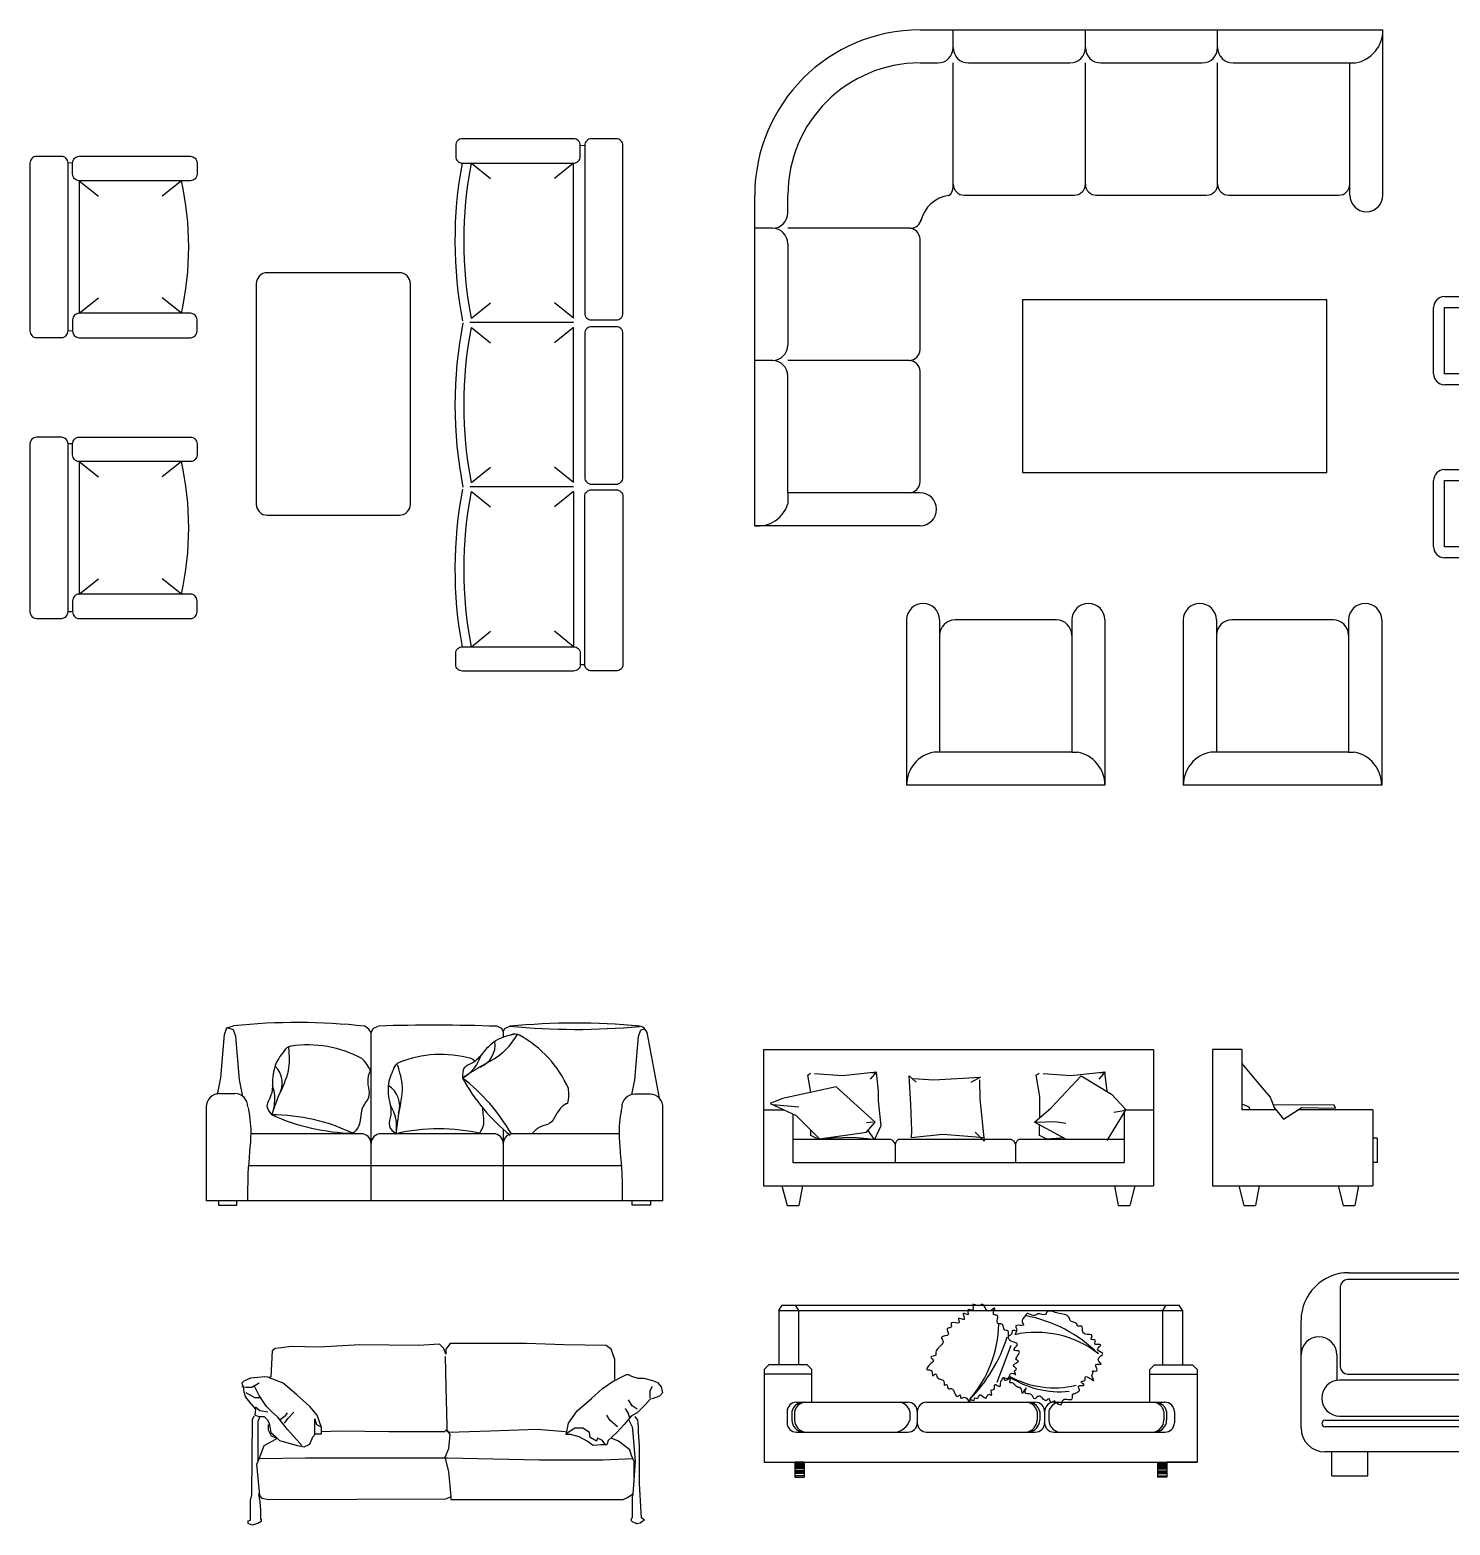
# Model space of a CAD drawing. Header units: inches. Extents: x -10949 to -5554, y -8625 to -6596.
# Drawn here: x -6611.4 to -6375.1, y -8082.6 to -7833.9 of the extents above; entities that cross this region are included whole.
import ezdxf

# ---------------------------------------------------------------- set-up
doc = ezdxf.new("R2010")
doc.units = ezdxf.units.IN
doc.layers.add('NOITHAT', color=21, linetype='Continuous')
doc.layers.add('VATDUNG', color=9, linetype='Continuous')

# ---------------------------------------------------------------- blocks, each defined once
blk = doc.blocks.new('A$C29271986')
at = {"layer": 'NOITHAT', "linetype": 'Continuous'}
for p, q in [((750, 3426.9), (2850, 3426.9)), ((900, 3346.9), (900, 3426.9)), ((1500, 3346.9), (1500, 3426.9)), ((2100, 3346.9), (2100, 3426.9)), ((2850, 2676.9), (2850, 3426.9)), ((750, 3276.9), (830, 3276.9)), ((900, 2715), (900, 3276.9)), ((970, 3276.9), (1430, 3276.9)), ((1500, 2726.9), (1500, 3276.9)), ((1500, 2726.9), (1500, 3276.9)), ((1570, 3276.9), (2030, 3276.9)), ((2100, 2726.9), (2100, 3276.9)), ((2170, 3276.9), (2700, 3276.9)), ((2700, 2676.9), (2700, 3276.9)), ((2700, 3276.9), (2725.8, 3276.9)), ((0, 1176.9), (0, 2676.9)), ((150, 2596.9), (150, 2676.9)), ((950, 2676.9), (1450, 2676.9)), ((1550, 2676.9), (2050, 2676.9)), ((2150, 2676.9), (2650, 2676.9)), ((80, 2526.9), (0, 2526.9)), ((706.5, 2526.9), (150, 2526.9)), ((150, 2456.9), (150, 1996.9)), ((750, 1976.9), (750, 2476.9)), ((2596.1, 2201.8), (1214.2, 2201.8)), ((1214.2, 2201.8), (1214.2, 1418.8)), ((2596.1, 1418.8), (2596.1, 2201.8)), ((3129.4, 2216.9), (3429.4, 2216.9)), ((3079.4, 1866.9), (3079.4, 2166.9)), ((3129.4, 2166.9), (3429.4, 2166.9)), ((3129.4, 1866.9), (3129.4, 2166.9)), ((3429.4, 2166.9), (3429.4, 1866.9)), ((3479.4, 2166.9), (3479.4, 1866.9)), ((80, 1926.9), (0, 1926.9)), ((700, 1926.9), (150, 1926.9)), ((150, 1326.9), (150, 1856.9)), ((750, 1376.9), (750, 1876.9)), ((3429.4, 1866.9), (3129.4, 1866.9)), ((3429.4, 1816.9), (3129.4, 1816.9)), ((3129.4, 1431.9), (3429.4, 1431.9)), ((1214.2, 1418.8), (2596.1, 1418.8)), ((3079.4, 1081.9), (3079.4, 1381.9)), ((3129.4, 1081.9), (3129.4, 1381.9)), ((3129.4, 1381.9), (3429.4, 1381.9)), ((3429.4, 1381.9), (3429.4, 1081.9)), ((3479.4, 1381.9), (3479.4, 1081.9)), ((750, 1326.9), (150, 1326.9)), ((150, 1326.9), (150, 1276)), ((750, 1176.9), (0, 1176.9)), ((3429.4, 1081.9), (3129.4, 1081.9)), ((3429.4, 1031.9), (3129.4, 1031.9)), ((688.6, 750), (688.6, 0)), ((838.6, 750), (838.6, 150)), ((1368.6, 750), (908.6, 750)), ((1438.6, 750), (1438.6, 150)), ((1588.6, 750), (1588.6, 0)), ((1944.4, 750), (1944.4, 0)), ((2094.4, 750), (2094.4, 150)), ((2624.4, 750), (2164.4, 750)), ((2694.4, 750), (2694.4, 150)), ((2844.4, 750), (2844.4, 0)), ((838.6, 150), (812.9, 150)), ((1438.6, 150), (838.6, 150)), ((1438.6, 150), (1464.4, 150)), ((2094.4, 150), (2068.6, 150)), ((2694.4, 150), (2094.4, 150)), ((2694.4, 150), (2720.2, 150)), ((1588.6, 0), (688.6, 0)), ((2844.4, 0), (1944.4, 0))]:
    blk.add_line(p, q, dxfattribs=at)
for centre, radius, start, end in [((750, 2676.9), 750, 90, 180), ((2697.8, 3426.6), 152.2, 280.59601, 0.1424), ((830, 3346.9), 70, 270, 0), ((970, 3346.9), 70, 180, 270), ((1430, 3346.9), 70, 270, 0), ((1570, 3346.9), 70, 180, 270), ((2030, 3346.9), 70, 270, 0), ((2170, 3346.9), 70, 180, 270), ((750, 2676.9), 600, 90, 180), ((850, 2715), 50, 308.17926, 0), ((950, 2726.9), 50, 180, 270), ((1450, 2726.9), 50, 270, 0), ((1450, 2726.9), 50, 270, 0), ((1550, 2726.9), 50, 180, 270), ((1550, 2726.9), 50, 180, 270), ((2050, 2726.9), 50, 270, 0), ((2150, 2726.9), 50, 180, 270), ((2650, 2726.9), 50, 270, 0), ((900, 2526.9), 150, 97.31314, 166.77887), ((2775, 2676.9), 75, 180, 0), ((80, 2596.9), 70, 270, 0), ((80, 2456.9), 70, 0, 90), ((700, 2476.9), 50, 0, 90), ((706.5, 2576.9), 50, 270, 349.31586), ((3129.4, 2166.9), 50, 90, 180), ((3429.4, 2166.9), 50, 0, 90), ((80, 1996.9), 70, 270, 0), ((700, 1976.9), 50, 270, 0), ((80, 1856.9), 70, 0, 90), ((700, 1876.9), 50, 0, 90), ((3129.4, 1866.9), 50, 180, 270), ((3429.4, 1866.9), 50, 270, 0), ((3129.4, 1381.9), 50, 90, 180), ((3429.4, 1381.9), 50, 0, 90), ((700, 1376.9), 50, 270, 0), ((750, 1251.9), 75, 270, 90), ((14.7, 1317.7), 141.6, 264.02541, 342.8636), ((3129.4, 1081.9), 50, 180, 270), ((3429.4, 1081.9), 50, 270, 0), ((763.6, 750), 75, 0, 180), ((1513.6, 750), 75, 0, 180), ((2019.4, 750), 75, 0, 180), ((2769.4, 750), 75, 0, 180), ((908.6, 680), 70, 90, 180), ((1368.6, 680), 70, 0, 90), ((2164.4, 680), 70, 90, 180), ((2624.4, 680), 70, 0, 90), ((840.8, 0.4), 152.2, 100.59601, 180.1424), ((1436.4, 0.4), 152.2, 359.8576, 79.40399), ((2096.6, 0.4), 152.2, 100.59601, 180.1424), ((2692.2, 0.4), 152.2, 359.8576, 79.40399)]:
    blk.add_arc(centre, radius, start, end, dxfattribs=at)
blk = doc.blocks.new('GHE-BANH')
for p, q in [((-300.6, -33.6), (-230.7, -120.5)), ((300.6, -33.6), (230.7, -120.5)), ((-300.6, -496.9), (-230.7, -410)), ((300.6, -496.9), (230.7, -410)), ((-381.5, -526.9), (-380.9, -547.7)), ((-300.6, -496.9), (300.6, -496.9)), ((381.5, -526.9), (380.9, -547.7))]:
    blk.add_line(p, q)
for points in [[(-411.5, -496.9), (-411.5, 7.5, -0.414214), (-381.5, 37.5), (-330.6, 37.5, -0.414214), (-300.6, 7.5), (-300.6, -496.9, -0.414214), (-330.6, -526.9), (-381.5, -526.9, -0.414214)], [(411.5, -496.9), (411.5, 7.5, 0.414214), (381.5, 37.5), (330.6, 37.5, 0.414214), (300.6, 7.5), (300.6, -496.9, 0.414214), (330.6, -526.9), (381.5, -526.9, 0.414214)], [(-410.9, -577.7), (-410.9, -690.6, 0.414214), (-380.9, -720.6), (380.9, -720.6, 0.414214), (410.9, -690.6), (410.9, -577.7, 0.414214), (380.9, -547.7), (-380.9, -547.7, 0.414214)]]:
    blk.add_lwpolyline(points, format="xyb", close=True)
blk.add_arc((0, -1361.9), 1361.9, 77.24829, 102.75171)
blk = doc.blocks.new('SALOND')
for p, q in [((-1175.5, -193.7), (-1174.9, -172.9)), ((1180.2, -193.7), (1179.6, -172.9)), ((-390.7, -223.7), (-1094.6, -223.7)), ((-1094.6, -223.7), (-1024.7, -310.6)), ((-390.7, -223.7), (-460.6, -310.6)), ((-349.6, -223.7), (354.3, -223.7)), ((-349.6, -223.7), (-279.7, -310.6)), ((-349.6, -223.7), (-279.7, -310.6)), ((354.3, -223.7), (284.4, -310.6)), ((395.3, -223.7), (1099.3, -223.7)), ((395.3, -223.7), (465.3, -310.6)), ((1099.3, -223.7), (1029.4, -310.6)), ((-1094.6, -687), (-1024.7, -600.1)), ((-390.7, -687), (-460.6, -600.1)), ((-349.6, -687), (-279.7, -600.1)), ((354.3, -687), (284.4, -600.1)), ((395.3, -687), (465.3, -600.1)), ((1099.3, -687), (1029.4, -600.1))]:
    blk.add_line(p, q)
for points in [[(-383.1, -142.9), (-383.1, -30, 0.414214), (-413.1, 0), (-1174.9, 0, 0.414214), (-1204.9, -30), (-1204.9, -142.9, 0.414214), (-1174.9, -172.9), (-413.1, -172.9, 0.414214)], [(-357.2, -142.9), (-357.2, -30, -0.414214), (-327.2, 0), (327.2, 0, -0.414214), (357.2, -30), (357.2, -142.9, -0.414214), (327.2, -172.9), (-327.2, -172.9, -0.414214)], [(387.8, -142.9), (387.8, -30, -0.414214), (417.8, 0), (1179.6, 0, -0.414214), (1209.6, -30), (1209.6, -142.9, -0.414214), (1179.6, -172.9), (417.8, -172.9, -0.414214)], [(-1205.5, -223.7), (-1205.5, -728.1, 0.414214), (-1175.5, -758.1), (-1124.6, -758.1, 0.414214), (-1094.6, -728.1), (-1094.6, -223.7, 0.414214), (-1124.6, -193.7), (-1175.5, -193.7, 0.414214)], [(1210.2, -223.7), (1210.2, -728.1, -0.414214), (1180.2, -758.1), (1129.3, -758.1, -0.414214), (1099.3, -728.1), (1099.3, -223.7, -0.414214), (1129.3, -193.7), (1180.2, -193.7, -0.414214)]]:
    blk.add_lwpolyline(points, format="xyb", close=True)
for points in [[(-369.3, -224.5), (-369.3, -695.1)], [(375.6, -224.5), (375.6, -695.1)]]:
    blk.add_lwpolyline(points)
for centre, radius, start, end in [((-742.6, 1140.3), 1861, 259.09745, 280.90255), ((-742.6, 1160.3), 1921, 259.44195, 280.90255), ((2.3, 1160.3), 1921, 258.81919, 281.18081), ((2.3, 1140.3), 1861, 259.09745, 280.90255), ((747.3, 1160.3), 1921, 259.09745, 280.55805), ((747.3, 1140.3), 1861, 259.09745, 280.90255)]:
    blk.add_arc(centre, radius, start, end)
blk = doc.blocks.new('A$C0B3E6E50')
at = {"layer": 'VATDUNG'}
blk.add_lwpolyline([(1076.6, 707.4), (1676.6, 707.4, 0.414214), (1726.6, 757.4), (1726.6, 1757.4, 0.414214), (1676.6, 1807.4), (1076.6, 1807.4, 0.414214), (1026.6, 1757.4), (1026.6, 757.4, 0.414214)], format="xyb", close=True, dxfattribs=at)
at = {"layer": 'VATDUNG', "xscale": -1, "rotation": 270}
blk.add_blockref('SALOND', (2690.5, 1205.5), dxfattribs=at)
at = {"layer": 'VATDUNG', "rotation": 270}
for p in [(720.6, 1924.4), (720.6, 650.1)]:
    blk.add_blockref('GHE-BANH', p, dxfattribs=at)
blk = doc.blocks.new('A$C03D54F2B')
for p, q in [((691, 820.8), (194.3, 820.8)), ((200, 850), (1829.3, 850)), ((771, 820.8), (1267.6, 820.8)), ((1347.6, 820.8), (1844.3, 820.8)), ((164.3, 790.8), (164.3, 455.8)), ((721, 455.8), (721, 790.8)), ((741, 455.8), (741, 790.8)), ((1297.6, 790.8), (1297.6, 455.8)), ((1317.6, 455.8), (1317.6, 790.8)), ((1874.3, 790.8), (1874.3, 455.8)), ((0, 200), (0, 650)), ((2029.3, 650), (2029.3, 200)), ((150, 506.2), (150, 400)), ((1879.3, 400), (1879.3, 506.2)), ((691, 400), (161.4, 400)), ((194.3, 425.8), (691, 425.8)), ((1267.6, 425.8), (771, 425.8)), ((771, 400), (1267.6, 400)), ((1844.3, 425.8), (1347.6, 425.8)), ((1347.6, 400), (1877.3, 400)), ((721, 280), (721, 370)), ((741, 280), (741, 370)), ((1297.6, 370), (1297.6, 280)), ((1317.6, 280), (1317.6, 370)), ((100.9, 232.1), (1937.8, 232.1)), ((1937.8, 205.1), (100.9, 205.1)), ((161.4, 250), (691, 250)), ((1267.6, 250), (771, 250)), ((1877.3, 250), (1347.6, 250)), ((1929.3, 100), (100, 100)), ((129.3, 0), (129.3, 100)), ((279.3, 0), (279.3, 100)), ((1779.3, 0), (1779.3, 100)), ((1929.3, 0), (1929.3, 100)), ((129.3, 0), (279.3, 0)), ((1779.3, 0), (1929.3, 0))]:
    blk.add_line(p, q)
for centre, radius, start, end in [((200, 650), 200, 90, 180), ((194.3, 790.8), 30, 90, 180), ((691, 790.8), 30, 0, 90), ((771, 790.8), 30, 90, 180), ((1267.6, 790.8), 30, 360, 90), ((1347.6, 790.8), 30, 90, 180), ((1829.3, 650), 200, 0, 90), ((1844.3, 790.8), 30, 0, 90), ((75, 506.2), 75, 0, 180), ((1954.3, 506.2), 75, 0, 180), ((194.3, 455.8), 30, 180, 270), ((691, 455.8), 30, 270, 360), ((771, 455.8), 30, 180, 270), ((1267.6, 455.8), 30, 270, 0), ((1347.6, 455.8), 30, 180, 270), ((1844.3, 455.8), 30, 270, 0), ((161.4, 325), 75, 90, 270), ((691, 370), 30, 360, 90), ((771, 370), 30, 90, 180), ((1267.6, 370), 30, 360, 90), ((1347.6, 370), 30, 90, 180), ((1877.3, 325), 75, 270, 90), ((691, 280), 30, 270, 0), ((771, 280), 30, 180, 270), ((1267.6, 280), 30, 270, 0), ((1347.6, 280), 30, 180, 270), ((100, 200), 100, 180, 270), ((100.9, 218.6), 13.5, 90, 270), ((1929.3, 200), 100, 270, 0), ((1937.8, 218.6), 13.5, 270, 90)]:
    blk.add_arc(centre, radius, start, end)
blk = doc.blocks.new('A$C41A21938')
for p, q in [((535.6, 817.6), (351.6, 807.7)), ((801.8, 814.3), (535.6, 817.6)), ((897.1, 820.9), (801.8, 814.3)), ((916.8, 801.2), (897.1, 820.9)), ((946.4, 824.1), (926.7, 797.9)), ((1081.1, 824.1), (946.4, 824.1)), ((1291.5, 824.1), (1081.1, 824.1)), ((1462.3, 817.6), (1291.5, 824.1)), ((1652.9, 814.3), (1462.3, 817.6)), ((1675.9, 797.9), (1652.9, 814.3)), ((138, 791.3), (131.4, 673.1)), ((151.2, 801.2), (138, 791.3)), ((180.7, 804.4), (151.2, 801.2)), ((223.5, 811), (180.7, 804.4)), ((351.6, 807.7), (223.5, 811)), ((926.7, 774.9), (916.8, 801.2)), ((923.4, 765), (926.7, 627.1)), ((926.7, 797.9), (926.7, 774.9)), ((1692.4, 751.9), (1675.9, 797.9)), ((1692.4, 712.5), (1692.4, 751.9)), ((1692.4, 660), (1692.4, 712.5)), ((1718.7, 669.8), (1745, 683)), ((1745, 683), (1754.8, 683)), ((1754.8, 683), (1768, 676.4)), ((9.9, 653.4), (0, 643.6)), ((0, 643.6), (6.6, 627.1)), ((19.7, 623.9), (0, 627.1)), ((6.6, 627.1), (9.9, 604.2)), ((39.4, 666.5), (9.9, 653.4)), ((46, 623.9), (19.7, 623.9)), ((72.3, 669.8), (39.4, 666.5)), ((78.9, 643.6), (46, 623.9)), ((78.9, 587.7), (55.9, 633.7)), ((105.2, 673.1), (72.3, 669.8)), ((131.4, 669.8), (105.2, 673.1)), ((187.3, 643.6), (121.6, 669.8)), ((249.7, 591), (187.3, 643.6)), ((926.7, 627.1), (930, 449.8)), ((1587.2, 574.6), (1636.5, 620.6)), ((1636.5, 620.6), (1689.1, 656.7)), ((1692.4, 656.7), (1718.7, 669.8)), ((1768, 676.4), (1797.5, 666.5)), ((1797.5, 666.5), (1823.8, 666.5)), ((1823.8, 666.5), (1863.3, 656.7)), ((1853.4, 610.7), (1863.3, 630.4)), ((1853.4, 577.9), (1853.4, 610.7)), ((1863.3, 656.7), (1886.3, 646.8)), ((1886.3, 646.8), (1902.7, 627.1)), ((1902.7, 627.1), (1909.3, 600.9)), ((9.9, 604.2), (16.4, 581.2)), ((16.4, 581.2), (42.7, 548.3)), ((59.2, 577.9), (19.7, 600.9)), ((42.7, 548.3), (62.4, 525.4)), ((85.4, 577.9), (59.2, 577.9)), ((111.7, 538.5), (78.9, 587.7)), ((308.9, 538.5), (249.7, 591)), ((1521.5, 518.8), (1587.2, 574.6)), ((1771.2, 541.8), (1754.8, 568)), ((1830.4, 545.1), (1794.2, 508.9)), ((1853.4, 571.3), (1830.4, 545.1)), ((1866.5, 574.6), (1853.4, 571.3)), ((1896.1, 584.5), (1866.5, 574.6)), ((1909.3, 600.9), (1896.1, 584.5)), ((46, 137.9), (49.3, 479.4)), ((49.3, 479.4), (55.9, 495.8)), ((62.4, 525.4), (59.2, 499.1)), ((59.2, 499.1), (78.9, 492.5)), ((82.2, 518.8), (62.4, 535.2)), ((82.2, 492.5), (72.3, 469.5)), ((78.9, 492.5), (101.9, 492.5)), ((118.3, 512.2), (82.2, 518.8)), ((101.9, 492.5), (115, 479.4)), ((134.7, 515.5), (111.7, 538.5)), ((115, 479.4), (124.9, 463)), ((164.3, 489.2), (134.7, 515.5)), ((207, 433.4), (164.3, 489.2)), ((174.2, 479.4), (200.5, 499.1)), ((193.9, 463), (210.3, 486)), ((200.5, 499.1), (207, 508.9)), ((210.3, 486), (236.6, 512.2)), ((341.8, 499.1), (308.9, 538.5)), ((331.9, 440), (331.9, 482.7)), ((331.9, 482.7), (338.5, 456.4)), ((361.5, 443.3), (341.8, 499.1)), ((1482.1, 463), (1521.5, 518.8)), ((1669.4, 476.1), (1656.2, 499.1)), ((1705.5, 446.6), (1669.4, 476.1)), ((1768, 495.8), (1735.1, 456.4)), ((1754.8, 505.7), (1741.7, 528.6)), ((1761.4, 486), (1754.8, 505.7)), ((1754.8, 479.4), (1771.2, 446.6)), ((1794.2, 508.9), (1768, 495.8)), ((1794.2, 525.4), (1771.2, 541.8)), ((1797.5, 476.1), (1784.4, 492.5)), ((1800.8, 446.6), (1797.5, 476.1)), ((72.3, 469.5), (72.3, 430.1)), ((72.3, 430.1), (72.3, 354.6)), ((121.6, 430.1), (121.6, 456.4)), ((134.7, 403.9), (121.6, 430.1)), ((124.9, 463), (131.4, 420.3)), ((131.4, 420.3), (151.2, 403.9)), ((249.7, 387.4), (207, 433.4)), ((322, 400.6), (335.2, 413.7)), ((331.9, 413.7), (331.9, 440)), ((335.2, 413.7), (361.5, 413.7)), ((338.5, 456.4), (358.2, 446.6)), ((450.2, 426.9), (358.2, 423.6)), ((361.5, 413.7), (361.5, 443.3)), ((667.1, 423.6), (450.2, 426.9)), ((923.4, 423.6), (667.1, 423.6)), ((939.8, 420.3), (923.4, 430.1)), ((930, 449.8), (930, 430.1)), ((946.4, 410.4), (930, 433.4)), ((1127.2, 426.9), (939.8, 420.3)), ((939.8, 348), (946.4, 410.4)), ((1340.8, 433.4), (1127.2, 426.9)), ((1468.9, 423.6), (1340.8, 433.4)), ((1472.2, 410.4), (1482.1, 463)), ((1511.6, 440), (1472.2, 413.7)), ((1491.9, 410.4), (1472.2, 410.4)), ((1531.4, 400.6), (1491.9, 410.4)), ((1547.8, 440), (1511.6, 440)), ((1577.4, 420.3), (1547.8, 440)), ((1580.6, 397.3), (1577.4, 420.3)), ((1702.2, 420.3), (1662.8, 384.2)), ((1735.1, 456.4), (1702.2, 420.3)), ((1771.2, 446.6), (1774.5, 417)), ((1774.5, 417), (1784.4, 288.9)), ((1800.8, 423.6), (1800.8, 446.6)), ((1804.1, 357.9), (1800.8, 423.6)), ((72.3, 354.6), (72.3, 292.2)), ((82.2, 308.6), (101.9, 361.2)), ((101.9, 361.2), (154.4, 390.7)), ((157.7, 394), (134.7, 403.9)), ((151.2, 403.9), (170.9, 384.2)), ((154.4, 390.7), (157.7, 394)), ((170.9, 384.2), (220.2, 371)), ((220.2, 371), (253, 361.2)), ((272.8, 361.2), (249.7, 387.4)), ((253, 361.2), (282.6, 354.6)), ((282.6, 354.6), (308.9, 367.7)), ((308.9, 367.7), (322, 400.6)), ((923.4, 308.6), (939.8, 348)), ((1567.5, 380.9), (1531.4, 400.6)), ((1593.8, 361.2), (1567.5, 380.9)), ((1610.2, 380.9), (1580.6, 397.3)), ((1629.9, 364.5), (1593.8, 361.2)), ((1613.5, 394), (1610.2, 380.9)), ((1636.5, 384.2), (1613.5, 394)), ((1656.2, 364.5), (1629.9, 364.5)), ((1649.7, 364.5), (1636.5, 384.2)), ((1662.8, 384.2), (1656.2, 364.5)), ((1708.8, 380.9), (1675.9, 394)), ((1761.4, 341.5), (1708.8, 380.9)), ((1768, 315.2), (1761.4, 341.5)), ((1804.1, 187.2), (1804.1, 357.9)), ((69, 275.8), (82.2, 308.6)), ((82.2, 134.6), (69, 275.8)), ((82.2, 302.1), (289.2, 305.4)), ((289.2, 305.4), (874.1, 305.4)), ((874.1, 305.4), (933.3, 305.4)), ((939.8, 243), (923.4, 308.6)), ((933.3, 305.4), (1350.6, 295.5)), ((1350.6, 295.5), (1639.8, 295.5)), ((1639.8, 295.5), (1774.5, 302.1)), ((1781.1, 288.9), (1768, 315.2)), ((1784.4, 288.9), (1774.5, 141.2)), ((1781.1, 193.7), (1781.1, 288.9)), ((949.7, 128.1), (939.8, 243)), ((39.4, 111.6), (46, 137.9)), ((75.6, 141.2), (82.2, 105.1)), ((1777.8, 141.2), (1751.5, 124.8)), ((1774.5, 141.2), (1771.2, 128.1)), ((1814, 32.8), (1804.1, 187.2)), ((39.4, 23), (39.4, 111.6)), ((92, 121.5), (82.2, 134.6)), ((82.2, 105.1), (85.4, 65.7)), ((121.6, 114.9), (92, 121.5)), ((923.4, 118.2), (121.6, 114.9)), ((949.7, 128.1), (923.4, 118.2)), ((949.7, 114.9), (949.7, 128.1)), ((1728.5, 114.9), (949.7, 114.9)), ((1751.5, 124.8), (1728.5, 114.9)), ((1771.2, 128.1), (1771.2, 36.1)), ((29.6, 19.7), (39.4, 23)), ((29.6, 6.6), (29.6, 19.7)), ((46, 0), (29.6, 6.6)), ((72.3, 6.6), (46, 0)), ((88.7, 16.4), (72.3, 6.6)), ((85.4, 65.7), (85.4, 26.3)), ((85.4, 26.3), (88.7, 26.3)), ((88.7, 26.3), (88.7, 16.4)), ((1771.2, 36.1), (1764.7, 23)), ((1764.7, 23), (1771.2, 16.4)), ((1771.2, 16.4), (1791, 6.6)), ((1791, 6.6), (1807.4, 9.9)), ((1807.4, 9.9), (1820.5, 19.7)), ((1827.1, 23), (1814, 32.8)), ((1820.5, 19.7), (1827.1, 23))]:
    blk.add_line(p, q)
blk.add_point((1791, 6.6))
blk = doc.blocks.new('A$C49B53BEE')
for p, q in [((66.3, 755.4), (81.5, 780.9)), ((66.3, 755.4), (66.3, 510.3)), ((66.3, 755.4), (1898.5, 755.4)), ((81.5, 780.9), (1883.4, 780.9)), ((157, 755.4), (141.3, 780.9)), ((157, 510.3), (157, 755.4)), ((1807.9, 755.4), (1823.6, 780.9)), ((1807.9, 510.3), (1807.9, 755.4)), ((1898.5, 755.4), (1883.4, 780.9)), ((1898.5, 755.4), (1898.5, 510.3)), ((1144.9, 663.5), (1138.5, 646.7)), ((1119.5, 597.4), (1055, 429.4)), ((1511.9, 567), (1510.8, 564.2)), ((21.3, 510.3), (0, 489)), ((0, 489), (0, 68)), ((66.3, 510.3), (21.3, 510.3)), ((194.6, 510.3), (66.3, 510.3)), ((215.8, 489), (194.6, 510.3)), ((215.8, 340), (215.8, 489)), ((1749, 489), (1770.3, 510.3)), ((1749, 340), (1749, 489)), ((1770.3, 510.3), (1898.5, 510.3)), ((1898.5, 510.3), (1943.6, 510.3)), ((1943.6, 510.3), (1964.9, 489)), ((1964.9, 489), (1964.9, 68)), ((215.8, 467.8), (0, 467.8)), ((1749, 467.8), (1964.9, 467.8)), ((1749, 467.8), (1964.9, 467.8)), ((146.4, 340), (652, 340)), ((737, 340), (1229.7, 340)), ((1314.7, 340), (1818.4, 340)), ((103.9, 297.5), (103.9, 246.5)), ((125.3, 297.4), (125.3, 258.5)), ((137.6, 297.4), (137.6, 258.5)), ((660.8, 297.4), (660.8, 258.5)), ((694.5, 297.5), (694.5, 246.5)), ((694.5, 297.5), (694.5, 246.5)), ((694.5, 297.5), (694.5, 246.5)), ((694.5, 297.5), (694.5, 246.5)), ((1238.1, 297.4), (1238.1, 258.5)), ((1250.3, 297.4), (1250.3, 258.5)), ((1272.2, 297.5), (1272.2, 246.5)), ((1272.2, 297.5), (1272.2, 246.5)), ((1272.2, 297.5), (1272.2, 246.5)), ((1272.2, 297.5), (1272.2, 246.5)), ((1291.1, 297.4), (1291.1, 258.5)), ((1813.6, 297.4), (1813.6, 258.5)), ((1825.8, 297.4), (1825.8, 258.5)), ((1860.9, 297.5), (1860.9, 246.5)), ((146.4, 204), (652, 204)), ((737, 204), (1229.7, 204)), ((1314.7, 204), (1818.4, 204)), ((0, 68), (1964.9, 68)), ((0, 68), (138.4, 68)), ((138.4, 68), (138.4, 0)), ((180.9, 68), (138.4, 68)), ((180.9, 68), (180.9, 0)), ((1784, 68), (1784, 0)), ((1784, 68), (1826.5, 68)), ((1964.9, 68), (1826.5, 68)), ((1826.5, 68), (1826.5, 0)), ((180.9, 62), (138.4, 62)), ((180.9, 57.8), (138.4, 57.8)), ((180.9, 53.6), (138.4, 53.6)), ((180.9, 50.8), (138.4, 50.8)), ((180.9, 48.5), (138.4, 48.5)), ((180.9, 47.1), (138.4, 47.1)), ((180.9, 45.2), (138.4, 45.2)), ((180.9, 42), (138.4, 42)), ((180.9, 37.3), (138.4, 37.3)), ((180.9, 29.4), (138.4, 29.4)), ((180.9, 22), (138.4, 22)), ((180.9, 15.9), (138.4, 15.9)), ((180.9, 5.7), (138.4, 5.7)), ((1784, 62), (1826.5, 62)), ((1784, 57.8), (1826.5, 57.8)), ((1784, 53.6), (1826.5, 53.6)), ((1784, 50.8), (1826.5, 50.8)), ((1784, 48.5), (1826.5, 48.5)), ((1784, 47.1), (1826.5, 47.1)), ((1784, 45.2), (1826.5, 45.2)), ((1784, 42), (1826.5, 42)), ((1784, 37.3), (1826.5, 37.3)), ((1784, 29.4), (1826.5, 29.4)), ((1784, 22), (1826.5, 22)), ((1784, 15.9), (1826.5, 15.9)), ((1784, 5.7), (1826.5, 5.7)), ((138.4, 0), (180.9, 0)), ((1826.5, 0), (1784, 0))]:
    blk.add_line(p, q)
for centre, radius, start, end in [((510.2, 713.1), 555.1, 319.65182, 358.00179), ((1063.4, 97), 647.6, 45.63917, 79.15682), ((425.2, 850.4), 710.6, 315.64431, 342.45224), ((1234.5, 198.7), 458.2, 52.0559, 102.34372), ((1341.8, 810.2), 422.6, 236.86268, 275.59103), ((1315.7, 825.6), 420.2, 240.95524, 283.66404), ((146.4, 297.5), 42.5, 90, 180), ((179.6, 285.6), 55.5, 101.20453, 167.68781), ((193.2, 284.2), 57.2, 102.28089, 166.61145), ((605.3, 284.2), 57.2, 13.38855, 77.71911), ((652, 297.5), 42.5, 0, 90), ((737, 297.5), 42.5, 90, 180), ((1182.5, 284.2), 57.2, 13.38855, 77.71911), ((1196.1, 285.6), 55.5, 12.31219, 78.79547), ((1229.7, 297.5), 42.5, 0, 90), ((1314.7, 297.5), 42.5, 90, 180), ((1345.4, 285.6), 55.5, 101.20453, 167.68781), ((1758, 284.2), 57.2, 13.38855, 77.71911), ((1771.6, 285.6), 55.5, 12.31219, 78.79547), ((1818.4, 297.5), 42.5, 0, 90), ((146.4, 246.5), 42.5, 180, 270), ((183.2, 260.8), 57.9, 182.28728, 258.60183), ((195.5, 260.8), 57.9, 182.28728, 258.60183), ((584.3, 284), 80.7, 277.20633, 341.52605), ((652, 246.5), 42.5, 270, 0), ((737, 246.5), 42.5, 180, 270), ((1180.2, 260.8), 57.9, 281.39817, 357.71272), ((1192.5, 260.8), 57.9, 281.39817, 357.71272), ((1229.7, 246.5), 42.5, 270, 0), ((1314.7, 246.5), 42.5, 180, 270), ((1349, 260.8), 57.9, 182.28728, 258.60183), ((1755.7, 260.8), 57.9, 281.39817, 357.71272), ((1767.9, 260.8), 57.9, 281.39817, 357.71272), ((1818.4, 246.5), 42.5, 270, 0)]:
    blk.add_arc(centre, radius, start, end)
for points, knots in [([(935.2, 353.8), (942.1, 349.6), (953.7, 342.5), (955, 365), (971.4, 349.6), (975.2, 392.1), (1006.5, 339), (1014.3, 384.3), (1039.1, 365.1), (1020.6, 399.4), (1051, 394.2), (1037.4, 433.7), (1080, 395.4), (1069.5, 435), (1081.5, 443.3), (1080.8, 459.2), (1112.1, 432.9), (1112.6, 486.3), (1149.8, 458.4), (1129, 481.9), (1154.5, 490.9), (1110.1, 508.9), (1169, 527.2), (1126.5, 532.6), (1181.1, 577.5), (1116.4, 570.9), (1172.4, 612.5), (1090.5, 610.9), (1118.6, 668.3), (1081.9, 663.6), (1089.8, 702), (1042.7, 690), (1073.6, 739), (1027.9, 732.1), (1061.3, 785.7), (1007.1, 730.7), (998.4, 797.7), (971.8, 768.4), (937.2, 797.9), (957.1, 747), (913.8, 771.2), (935.2, 726.2), (888.1, 757.5), (923.5, 699.7), (870.8, 731.7), (897, 684.8), (837.9, 715.1), (855.9, 674.7), (818.1, 679.8), (852.8, 636.8), (790.6, 644.1), (819.4, 613.2), (800.4, 598.5), (789.6, 583.8), (774.7, 571.8), (784.3, 547.4), (741.1, 550.4), (774.3, 528.9), (752, 514.8), (723.3, 479.9), (767.1, 491.7), (759.3, 447.2), (779.9, 478.3), (783.5, 437.6), (822.7, 448.4), (814, 412.1), (833.1, 426.6), (828.5, 395.7), (864.1, 412.4), (866, 348.5), (890.3, 380.9), (889.3, 350.2), (915.9, 376.2), (933.2, 325.7), (934.2, 348.2), (934.5, 355.3)], [0, 0, 0, 0, 19.855937, 33.033658, 43.530649, 66.430938, 100.947114, 129.707794, 141.516908, 166.155534, 181.950823, 206.129302, 233.684186, 267.87672, 270.809155, 282.610131, 303.767407, 343.71552, 363.397519, 381.043584, 395.16723, 419.250714, 455.616713, 467.425969, 513.393584, 541.072835, 573.218755, 624.171346, 670.053769, 684.72345, 718.113362, 743.352276, 782.340681, 803.375708, 836.573632, 872.75716, 919.694919, 941.048125, 971.482404, 999.26873, 1024.16294, 1048.271794, 1073.510721, 1105.230297, 1134.832438, 1155.978895, 1195.946243, 1217.927564, 1238.41783, 1269.006039, 1307.045255, 1331.230119, 1356.690126, 1372.038784, 1397.498845, 1412.847504, 1439.761456, 1464.162598, 1474.149626, 1519.66742, 1541.026893, 1569.095397, 1585.527589, 1606.017909, 1649.296622, 1665.728746, 1675.973933, 1697.325722, 1713.921906, 1766.168806, 1778.541338, 1796.187467, 1814.030169, 1852.28133, 1869.775773, 1869.775773, 1869.775773, 1869.775773]), ([(1317.4, 346.9), (1329.8, 334.9), (1350.8, 314.5), (1351.7, 367.7), (1406.3, 338.3), (1395.3, 377.6), (1412.3, 379.6), (1420.5, 385.5), (1436.5, 394.4), (1411, 421.7), (1470.5, 409.4), (1425.2, 436.5), (1460.4, 433.8), (1449.8, 473.8), (1518.9, 413.9), (1478.2, 465.3), (1495.8, 471.6), (1479.8, 488.6), (1526.8, 471.5), (1487.6, 520.9), (1544, 506), (1495.5, 538.7), (1560.4, 561.4), (1493.9, 574), (1546.6, 610.1), (1488.3, 593.1), (1511.7, 628.9), (1474.5, 618.8), (1499.8, 652.3), (1455.8, 642.2), (1441.7, 663.2), (1446.3, 691), (1418.5, 681.6), (1420.9, 703.9), (1388.2, 699.3), (1383.3, 740.3), (1340, 739.4), (1316, 748.9), (1308.3, 751.9)], [0, 0, 0, 0, 39.743322, 67.31012, 113.077874, 138.300061, 146.699536, 164.345695, 176.07526, 198.639537, 229.237816, 252.706676, 272.206847, 290.750502, 338.005579, 372.927199, 377.655896, 389.748282, 412.661102, 445.525493, 471.927926, 499.22533, 539.042198, 573.481806, 603.065334, 634.252944, 654.609487, 675.968944, 694.372871, 731.322609, 754.271337, 776.835684, 799.486126, 805.350934, 840.996138, 862.349344, 924.01959, 952.916363, 952.916363, 952.916363, 952.916363]), ([(1318.3, 346.4), (1311, 341.1), (1296.8, 330.7), (1294.3, 365.6), (1272.8, 332.3), (1251.8, 386.4), (1224.4, 342.5), (1217.1, 386.4), (1172.3, 371.5), (1194, 411.1), (1177, 393.5), (1168.6, 365.9), (1170.9, 412.2), (1140.1, 402.2), (1135.4, 434.4), (1106.8, 422.1), (1128.9, 460.6), (1091.2, 430.2), (1088.7, 443.4), (1089.2, 451.3)], [0, 0, 0, 0, 22.338342, 43.691444, 58.985584, 104.077238, 129.542241, 158.344397, 192.48509, 214.929812, 229.053458, 248.896021, 280.645742, 296.875284, 332.974183, 344.70855, 367.344143, 395.232169, 415.904895, 415.904895, 415.904895, 415.904895])]:
    blk.add_open_spline(points, degree=3, knots=knots)
blk.add_spline([(1308.3, 751.9), (1280.4, 747.1), (1276.8, 738.5), (1241.3, 741), (1231.5, 734.9), (1208.2, 737.3), (1192.3, 742.2), (1185.3, 733.1), (1170.2, 704.3), (1176.4, 689.6), (1142.1, 685.9), (1144.9, 663.5), (1126.2, 665.2), (1123.7, 652.9), (1108.2, 639.5)], degree=3)
blk = doc.blocks.new('A$C32C86113')
at = {"linetype": 'Continuous'}
for p, q in [((77.9, 721.3, -9.2), (82, 773.3, -9.2)), ((82, 773.3, -9.2), (93.6, 803.8, -9.2)), ((93.6, 803.8, -9.2), (123, 812.9, -9.2)), ((736.9, 798.3, -9.2), (719.4, 811.4, -9.2)), ((747.8, 782.5, -9.2), (736.9, 798.3, -9.2)), ((747.6, 163.7, -9.2), (747.6, 782.8, -9.2)), ((747.7, 782.8, -9.2), (758.8, 802, -9.2)), ((758.8, 802, -9.2), (780.7, 812.4, -9.2)), ((1340.4, 800.9, -9.2), (1318.5, 811.4, -9.2)), ((1347.6, 787, -9.2), (1340.4, 800.9, -9.2)), ((1347.6, 787, -9.2), (1354.9, 800.9, -9.2)), ((1347.6, 787, -9.2), (1347.6, 761.5, -9.2)), ((1354.9, 800.9, -9.2), (1376.9, 811.5, -9.2)), ((2056, 484.9, -9.2), (2002, 776.1, -9.2)), ((65.8, 577.5, -9.2), (77.9, 721.3, -9.2)), ((51.2, 502.4, -9.2), (65.8, 577.5, -9.2)), ((60.2, 506.2, -9.2), (128.9, 506.2, -9.2)), ((2013.7, 502.6, -9.2), (1944.9, 502.8, -9.2)), ((0.2, 446.2, -9.2), (0, 20, -9.2)), ((2071.8, 20, 333.6), (2071.8, 442.4, 333.6)), ((1347.6, 343.7, -9.2), (1347.6, 278.7, -9.2)), ((702.6, 323.7, -9.2), (200, 323.4, -0.7)), ((747.6, 20, -9.2), (747.6, 278.7, -9.2)), ((1302.6, 323.7, -9.2), (792.6, 323.7, -9.2)), ((1347.6, 278.7, -9.2), (1347.6, 20, -9.2)), ((1872.8, 323.7, -9.2), (1392.6, 323.7, -9.2)), ((2071.8, 20, 333.6), (0, 20, -9.2)), ((55.9, 20), (55.9, 0)), ((139, 0), (139, 20, 13.8)), ((1932.8, 0), (1932.8, 20, 13.8)), ((2015.9, 20), (2015.9, 0)), ((55.9, 0), (139, 0)), ((2015.9, 0), (1932.8, 0))]:
    blk.add_line(p, q, dxfattribs=at)
at = {"ltscale": 3}
for p, q in [((123, 794.8, -9.2), (93.6, 803.8, -9.2)), ((134.6, 764.2, -9.2), (123, 794.8, -9.2)), ((150.8, 568.4, -9.2), (134.6, 764.2, -9.2)), ((1956.6, 712.2, -9.2), (1960.7, 764.2, -9.2)), ((1960.7, 764.2, -9.2), (1972.3, 794.8, -9.2)), ((1972.3, 794.8, -9.2), (1989.3, 800, -9.2)), ((1944.5, 568.4, -9.2), (1956.6, 712.2, -9.2)), ((165.4, 493.4, -9.2), (150.8, 568.4, -9.2)), ((1931.4, 501.4, -9.2), (1944.5, 568.4, -9.2)), ((191.4, 179.1, 242), (1883, 179.1, 242))]:
    blk.add_line(p, q, dxfattribs=at)
at = {"linetype": 'Continuous'}
for centre, radius, start, end in [((414.4, -1890.5, -9.2), 2719, 83.56046, 96.1533), ((1675, -2302.2, -9.2), 3127.9, 84.6632, 95.46976), ((1399.9, 730.9, 333.6), 45, 61.39238, 113.21883), ((1178.3, 324.5, 333.6), 507.8, 23.79865, 61.39238), ((1957.7, 767.9, -9.2), 45, 10.50914, 90), ((390.8, 676.1, 333.6), 45, 98.91064, 150.73708), ((462.5, 218.9, 333.6), 507.8, 61.3169, 98.91064), ((1065.4, 175.7, 333.6), 507.8, 74.38291, 111.97665), ((594.5, 543.8, 333.6), 164.4, 23.69861, 47.17942), ((892.1, 605, 333.6), 45, 111.97665, 163.80309), ((1120.5, 522.1, 333.6), 164.4, 52.76952, 60.24543), ((1917, 985.8, 333.6), 858.1, 208.49339, 231.11555), ((60.2, 446.2, -9.2), 60, 90, 179.98162), ((128.9, 446.2, -9.2), 60, 0, 90), ((1480.8, 501.9, 333.6), 164.4, 346.18035, 9.66116), ((1944.7, 442.8, -9.2), 60, 89.78593, 179.78593), ((2014.6, 445.3, 333.6), 57.3, 357.05812, 90.92062), ((691.5, 1297, 333.6), 971.5, 246.03307, 268.4688), ((1054.6, -512.3, 333.6), 858.1, 76.95935, 103.04065), ((702.6, 278.7, -9.2), 45, 0, 90), ((792.6, 278.7, -9.2), 45, 90, 180), ((1302.6, 278.7, -9.2), 45, 0, 90), ((1392.6, 278.7, -9.2), 45, 90, 180)]:
    blk.add_arc(centre, radius, start, end, dxfattribs=at)
at = {"ltscale": 3}
for centre, radius, start, end in [((1034.7, -7187.9, -9.2), 8004.3, 87.96784, 91.81809), ((1675, 3925.1, -9.2), 3127.9, 264.53024, 275.3368), ((1072.8, 736, 333.6), 183.2, 299.4203, 342.7126), ((1202.4, 727.4, 333.6), 108.4, 291.46137, 8.04974), ((236.2, 553.1, 333.6), 108.4, 328.97962, 45.56799), ((128.3, 481, 333.6), 183.2, 336.93856, 20.23086), ((769.4, 450.2, 333.6), 108.4, 342.04563, 58.634), ((639.9, -104, 333.6), 858.1, 29.83423, 52.45639), ((296.4, -448.9, 333.6), 858.1, 64.52723, 89.97465), ((680.5, 355.5, 333.6), 183.2, 350.00456, 33.29687)]:
    blk.add_arc(centre, radius, start, end, dxfattribs=at)
at = {"linetype": 'Continuous'}
for points in [[(1402, 775.8, 333.6), (1325.8, 752.2, 333.6), (1256.9, 692.9, 333.6), (1214, 649, 333.6), (1170.6, 622, 333.6), (1162.8, 576.4, 333.6)], [(365.1, 713.1, 333.6), (319.1, 647.9, 333.6), (300.5, 558.9, 333.6), (293.3, 498, 333.6), (275.3, 450.2, 333.6), (296.8, 409.2, 333.6)], [(858.8, 635.1, 333.6), (828.6, 561.3, 333.6), (830.7, 470.3, 333.6), (837.4, 409.4, 333.6), (830.7, 358.7, 333.6), (860.9, 323.7, 333.6)], [(189.7, 443.1, -9.2), (201.7, 327.1, 146.9), (189.2, 143.2, 257.5), (187.7, 20, 303)], [(1884.7, 443.1, -9.2), (1872.8, 327.1, 146.9), (1885.2, 143.2, 257.5), (1886.7, 20, 303)]]:
    blk.add_spline(points, degree=3, dxfattribs=at)
at = {"ltscale": 3}
for points in [[(1409.2, 771.8, 333.6), (1344.2, 690.4, 333.6), (1240, 625.4, 333.6), (1162.8, 576.4, 333.6)], [(373.3, 714.3, 333.6), (371.3, 610.1, 333.6), (328.2, 495.2, 333.6), (296.8, 409.2, 333.6)], [(866.4, 638.2, 333.6), (888.1, 536.2, 333.6), (872.1, 414.5, 333.6), (860.9, 323.7, 333.6)]]:
    blk.add_spline(points, degree=3, dxfattribs=at)
at = {"linetype": 'Continuous'}
for points, knots in [([(745, 609.9, 333.6), (745, 609.9, 333.6), (718.2, 560.7, 333.6), (755.5, 498.7, 333.6), (695.1, 438.3, 333.6), (705.8, 371.4, 333.6), (679.8, 337.8, 333.6), (665.5, 325.8, 333.6)], [27.786417, 27.786417, 27.786417, 27.786417, 60.334214, 153.42843, 198.910048, 289.238615, 341.466319, 341.466319, 341.466319, 341.466319]), ([(1253.9, 441, 333.6), (1252.3, 416.7, 333.6), (1266, 375.1, 333.6), (1250.1, 340.7, 333.6), (1238.9, 325.8, 333.6)], [214.332348, 214.332348, 214.332348, 214.332348, 289.238615, 341.466319, 341.466319, 341.466319, 341.466319]), ([(1640.5, 462.6, 333.6), (1640.5, 462.6, 333.6), (1589.2, 439.9, 333.6), (1581.1, 368, 333.6), (1510.9, 358.8, 333.6), (1488.8, 335.7, 333.6), (1477.6, 323.7, 333.6)], [27.786417, 27.786417, 27.786417, 27.786417, 60.334214, 153.42843, 198.910048, 250.027656, 250.027656, 250.027656, 250.027656])]:
    blk.add_open_spline(points, degree=3, knots=knots, dxfattribs=at)
blk = doc.blocks.new('A$C684A1F33')
for p, q in [((0, 707.8), (1769.5, 707.8)), ((0, 707.8), (0, 88.5)), ((1769.5, 707.8), (1769.5, 88.5)), ((201.2, 591.7), (214, 600.2)), ((214.7, 512.5), (201.2, 591.7)), ((232.2, 598.8), (358.5, 589.3)), ((358.5, 589.3), (513.5, 606)), ((513.5, 606), (484.9, 572.6)), ((489.8, 603.4), (511.1, 603.6)), ((511.1, 603.6), (520.6, 520.2)), ((668.9, 458.2), (661.8, 588.5)), ((661.8, 588.5), (692.6, 560.1)), ((680.8, 576.7), (770.9, 569.6)), ((770.9, 569.6), (984.4, 581.4)), ((984.4, 581.4), (941.7, 557.7)), ((979.7, 569.6), (982.1, 484.2)), ((1238.1, 591.7), (1250.9, 600.2)), ((1254.8, 494), (1238.1, 591.7)), ((1269.1, 598.8), (1395.4, 589.3)), ((1306.2, 442.9), (1441, 588)), ((1395.4, 589.3), (1550.4, 606)), ((1441, 588), (1579.3, 505.1)), ((1550.4, 606), (1521.8, 572.6)), ((1526.6, 603.4), (1548, 603.6)), ((1548, 603.6), (1557.5, 520.2)), ((86.9, 485.8), (30.2, 462.2)), ((233.5, 516.5), (86.9, 485.8)), ((330.4, 537.7), (233.5, 516.5)), ((507.6, 377.2), (330.4, 537.7)), ((520.6, 520.2), (520.6, 475)), ((520.6, 475), (532.6, 360.7)), ((982.1, 484.2), (1001, 292.3)), ((1253.5, 397.5), (1254.8, 494)), ((1557.5, 520.2), (1557.5, 518.2)), ((1579.3, 505.1), (1645, 436)), ((0, 433.5), (92.5, 433.5)), ((30.2, 462.2), (148.4, 407.9)), ((42, 457.4), (160.2, 448)), ((132.7, 415), (132.7, 194.6)), ((148.4, 407.9), (254.7, 301.6)), ((673.7, 339.7), (668.9, 458.2)), ((1230.1, 377.3), (1306.2, 442.9)), ((1645, 436), (1558.6, 294.4)), ((1634.7, 429.1), (1589.7, 422.2)), ((1636.8, 433.5), (1636.8, 194.6)), ((1636.8, 433.5), (1769.5, 433.5)), ((215.5, 317.8), (215.8, 340.5)), ((498.2, 377.2), (467.5, 374.8)), ((467.5, 332.3), (507.6, 377.2)), ((504, 298.8), (474.9, 340.6)), ((532.6, 360.7), (504, 298.8)), ((671.3, 306.5), (673.7, 339.7)), ((1371.9, 301.3), (1230.1, 377.3)), ((1237, 377.3), (1323.5, 380.8)), ((1252.4, 317.8), (1253, 365)), ((1323.5, 380.8), (1371.9, 373.9)), ((132.7, 300.8), (575.7, 300.8)), ((248.9, 301.1), (215.5, 317.8)), ((313.2, 305.9), (248.9, 301.1)), ((254.7, 301.6), (467.5, 332.3)), ((408.6, 308.3), (313.2, 305.9)), ((504, 298.8), (408.6, 308.3)), ((597.6, 276.8), (597.6, 194.6)), ((613.4, 300.8), (1122.2, 300.8)), ((668.9, 308.9), (813.6, 323.1)), ((813.6, 323.1), (1003.4, 308.9)), ((1001, 292.3), (960.7, 332.6)), ((1144, 276.8), (1144, 194.6)), ((1159.9, 300.8), (1636.8, 300.8)), ((1285.8, 301.1), (1252.4, 317.8)), ((1350.1, 305.9), (1285.8, 301.1)), ((1362.7, 306.2), (1350.1, 305.9)), ((132.7, 194.6), (1636.8, 194.6)), ((0, 88.5), (1769.5, 88.5)), ((84.2, 88.5), (107.1, 0)), ((177.1, 88.5), (159.9, 0)), ((1592.4, 88.5), (1609.5, 0)), ((1685.2, 88.5), (1662.4, 0)), ((107.1, 0), (159.9, 0)), ((1609.5, 0), (1662.4, 0))]:
    blk.add_line(p, q)
for points, knots in [([(575.7, 300.8), (580.3, 298.7), (589.9, 292.9), (595, 282.6), (597.6, 276.6)], [15.247039, 15.247039, 15.247039, 15.247039, 32.166322, 53.547435, 53.547435, 53.547435, 53.547435]), ([(597.6, 276.4), (599, 281.6), (602.1, 291.2), (609.6, 297.8), (613.4, 300.8)], [5.353258, 5.353258, 5.353258, 5.353258, 23.098733, 39.167876, 39.167876, 39.167876, 39.167876]), ([(1122.2, 300.8), (1126.8, 298.7), (1136.3, 292.9), (1141.4, 282.6), (1144.1, 276.6)], [15.247039, 15.247039, 15.247039, 15.247039, 32.166322, 53.547435, 53.547435, 53.547435, 53.547435]), ([(1144, 276.4), (1145.4, 281.6), (1148.5, 291.2), (1156, 297.8), (1159.9, 300.8)], [5.353258, 5.353258, 5.353258, 5.353258, 23.098733, 39.167876, 39.167876, 39.167876, 39.167876])]:
    blk.add_open_spline(points, degree=3, knots=knots)
blk = doc.blocks.new('A$C45AA5EB4')
for p, q in [((0, 707.8), (0, 88.5)), ((132.7, 707.8), (0, 707.8)), ((132.7, 707.8), (132.7, 433.5)), ((132.7, 644.8), (206.5, 554.4)), ((206.5, 554.4), (261.6, 491.9)), ((261.6, 491.9), (284.6, 433.5)), ((132.7, 461), (164, 446.9)), ((287.9, 433.5), (132.7, 433.5)), ((164, 446.9), (169.7, 433.5)), ((552, 454.4), (276.6, 456.9)), ((279.1, 444.4), (321.7, 391.9)), ((321.7, 391.9), (404.3, 444.4)), ((726.5, 433.5), (387.1, 433.5)), ((404.3, 444.4), (557, 441.9)), ((557, 441.9), (552, 454.4)), ((726.5, 433.5), (726.5, 88.5)), ((747.2, 304.8), (726.5, 304.8)), ((747.2, 304.8), (747.2, 194.6)), ((747.2, 194.6), (726.5, 194.6)), ((0, 88.5), (726.5, 88.5)), ((118.7, 88.5), (141.5, 0)), ((211.5, 88.5), (194.4, 0)), ((569.6, 88.5), (592.5, 0)), ((662.5, 88.5), (645.3, 0)), ((141.5, 0), (194.4, 0)), ((592.5, 0), (645.3, 0))]:
    blk.add_line(p, q)
blk = doc.blocks.new('A$C72875B58')
blk.add_blockref('A$C45AA5EB4', (0, 0))

msp = doc.modelspace()

# ---------------------------------------------------------------- block references
for name, p, xscale, yscale, zscale in [('A$C32C86113', (-6582.04, -8029.39, 4.9), 0.03666666666666759, 0.03666666666666759, 0.03666666666666759), ('A$C684A1F33', (-6489.35, -8029.45, 4.9), 0.03666666666666759, 0.03666666666666759, 0.03666666666666759), ('A$C72875B58', (-6414.63, -8029.45, 4.9), 0.03666666666666759, 0.03666666666666759, 0.03666666666666759), ('A$C03D54F2B', (-6399.91, -8074.42), 0.03974703500237753, 0.03974703500237753, 0.03974703500237753), ('A$C49B53BEE', (-6489.22, -8074.65, 4.9), 0.03666666666666759, 0.03666666666666759, 0.03666666666666759), ('A$C41A21938', (-6576.14, -8082.63, 9.81), 0.03666666666666759, 0.03666666666666759, 0.03666666666666759)]:
    msp.add_blockref(name, p, dxfattribs=dict(xscale=xscale, yscale=yscale, zscale=zscale))
at = {"layer": 'NOITHAT', "linetype": 'Continuous', "xscale": 0.0366666666667556, "yscale": 0.0366666666667556, "zscale": 0.0366666666667556}
msp.add_blockref('A$C29271986', (-6490.79, -7959.54), dxfattribs=at)
at = {"layer": 'NOITHAT', "xscale": 0.0366666666667556, "yscale": 0.0366666666667556, "zscale": 0.0366666666667556}
msp.add_blockref('A$C0B3E6E50', (-6611.38, -7940.56), dxfattribs=at)

doc.saveas('drawing.dxf')
